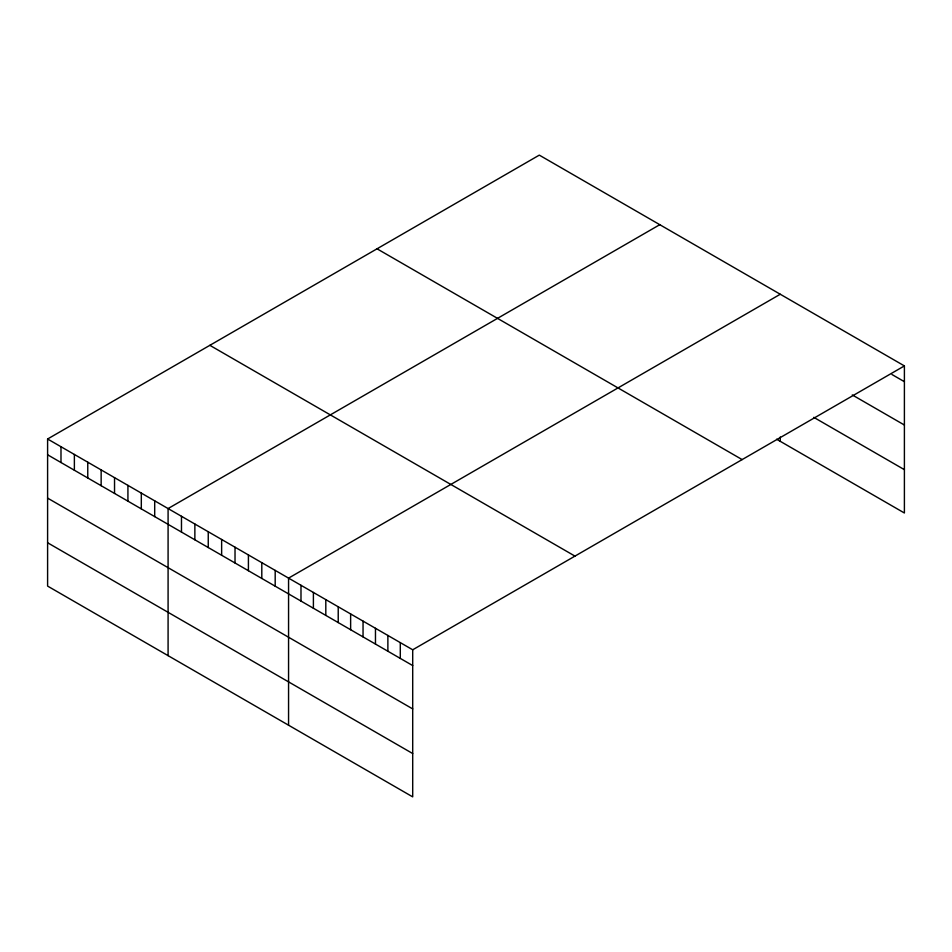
<?xml version="1.0" encoding="UTF-8"?>
<svg xmlns="http://www.w3.org/2000/svg" width="952" height="952" viewBox="0 0 952 952"><rect width="100%" height="100%" fill="white"/><g stroke="black" fill="none" stroke-linecap="round" stroke-linejoin="round"><path stroke-width="1.43" d="M47.6 439.003L412.704 649.788L412.704 796.872L47.6 586.087L47.6 439.003L539.296 155.128L904.4 365.913L904.4 512.997L776.618 439.217M659.784 224.684L168.088 508.558L168.088 655.642M780.259 294.251L288.563 578.126L288.563 725.21M412.704 649.788L904.4 365.913M891.988 374.529L904.4 381.692M852.266 394.925L904.4 425.02M813.781 417.345L904.4 469.669M377.04 248.805L742.143 459.59M209.856 345.326L574.96 556.111M47.6 454.782L412.704 665.567M47.6 498.11L412.704 708.907M47.6 542.759L412.704 753.544M780.259 436.992L780.259 441.323M400.292 642.624L400.292 658.403M387.88 635.46L387.88 651.239M375.469 628.296L375.469 644.076M363.045 621.12L363.045 636.9M350.633 613.957L350.633 629.736M338.222 606.793L338.222 622.572M325.81 599.629L325.81 615.408M313.398 592.453L313.398 608.233M300.987 585.29L300.987 601.069M275.188 570.391L275.188 586.17M261.8 562.668L261.8 578.447M248.412 554.933L248.412 570.712M235.025 547.21L235.025 562.989M221.637 539.475L221.637 555.254M208.25 531.751L208.25 547.531M194.862 524.016L194.862 539.796M181.475 516.293L181.475 532.073M154.7 500.835L154.7 516.615M141.312 493.1L141.312 508.88M127.925 485.377L127.925 501.157M114.537 477.642L114.537 493.422M101.15 469.919L101.15 485.698M87.763 462.184L87.763 477.963M74.375 454.461L74.375 470.24M60.987 446.726L60.987 462.505"/></g></svg>
